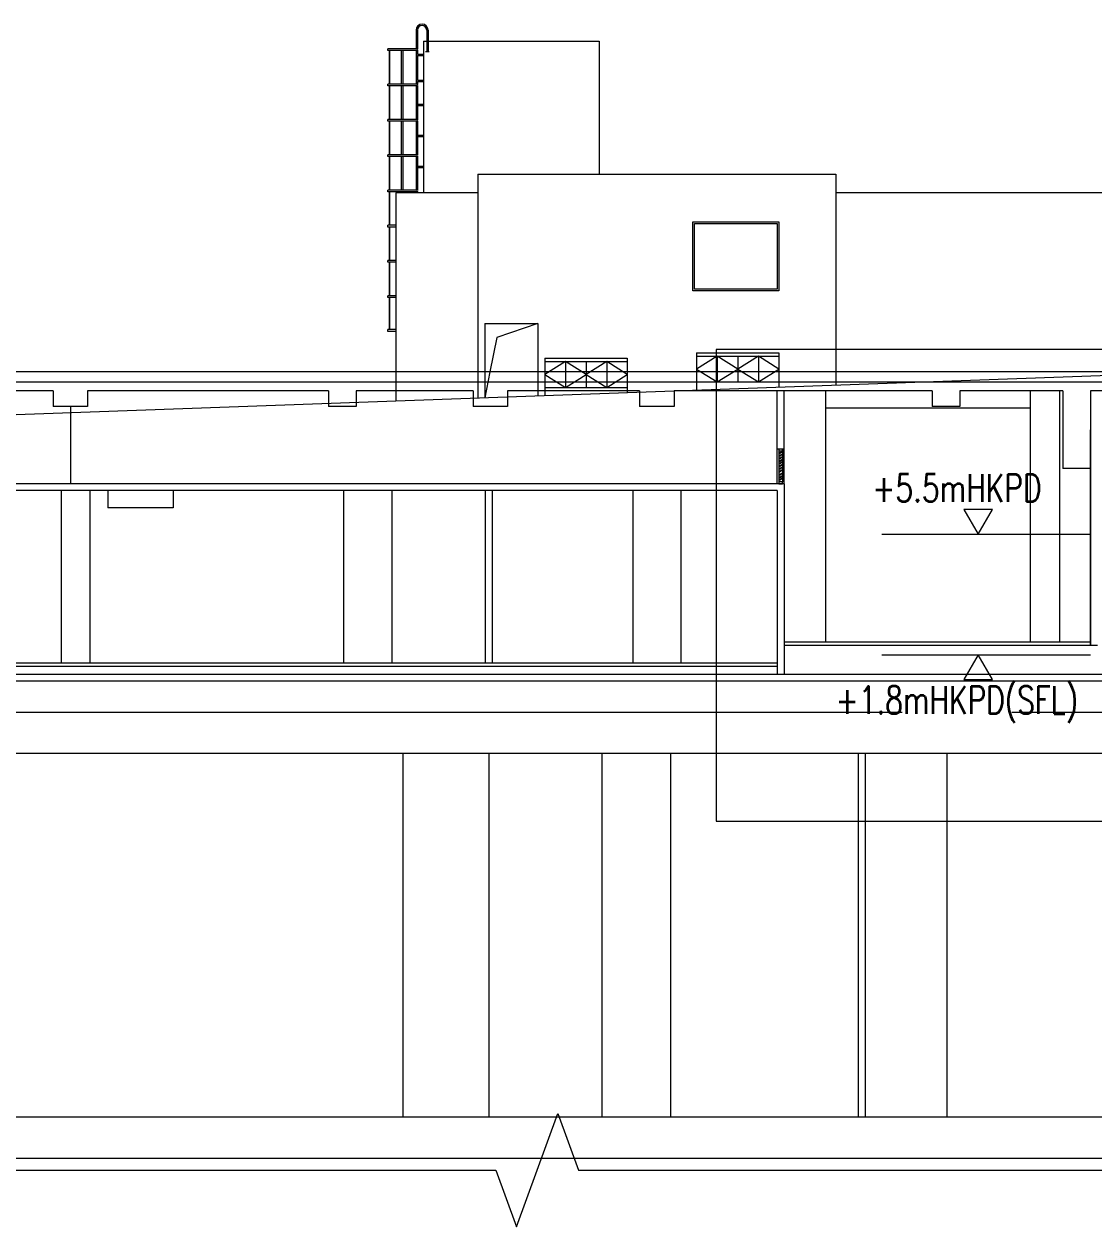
# Model space of a CAD drawing. Header units: millimetres. Extents: x 829698 to 839067, y 817400 to 823544.
# Drawn here: x 837695.8 to 838006.7, y 819007.3 to 819356.7 of the extents above; entities that cross this region are included whole.
import ezdxf

# ---------------------------------------------------------------- set-up
doc = ezdxf.new("R2010")
doc.units = ezdxf.units.MM
for name, color, linetype, lineweight in [('01-feature', 8, 'Continuous', 13), ('01-txt', 7, 'Continuous', 20), ('02-txt', 7, 'Continuous', 25)]:
    doc.layers.add(name, color=color, linetype=linetype, lineweight=lineweight)
doc.layers.add('viewport', color=2, linetype='Continuous', lineweight=20, plot=False)
doc.styles.add('ROMANS', font='romans.shx', dxfattribs={"width": 0.75})

msp = doc.modelspace()

# ---------------------------------------------------------------- linework, layer by layer
at = {"layer": '01-feature', "color": 8}
for p, q in [((837809.708, 819354.949), (837809.708, 819349.499)), ((837810.108, 819354.949), (837810.108, 819349.399)), ((837812.808, 819354.949), (837812.808, 819348.759)), ((837813.208, 819354.949), (837813.208, 819348.759)), ((837801.508, 819348.999), (837801.508, 819349.499)), ((837809.908, 819349.499), (837801.508, 819349.499)), ((837809.908, 819348.999), (837801.508, 819348.999)), ((837802.016, 819339.249), (837802.016, 819348.999)), ((837802.117, 819339.249), (837802.117, 819348.999)), ((837805.458, 819339.249), (837805.458, 819348.999)), ((837805.958, 819339.249), (837805.958, 819348.999)), ((837809.708, 819348.999), (837809.708, 819339.249)), ((837810.108, 819349.099), (837810.108, 819347.949)), ((837810.108, 819348.999), (837810.108, 819347.949)), ((837810.108, 819347.949), (837811.848, 819347.949)), ((837811.848, 819348.249), (837811.908, 819348.249)), ((837811.848, 819348.249), (837811.848, 819347.249)), ((837812.508, 819348.759), (837813.508, 819348.759)), ((837812.508, 819348.759), (837812.508, 819348.699)), ((837813.508, 819348.759), (837813.508, 819348.699)), ((837810.108, 819347.549), (837811.848, 819347.549)), ((837810.108, 819347.549), (837810.108, 819340.449)), ((837811.848, 819347.249), (837811.908, 819347.249)), ((837801.508, 819338.749), (837801.508, 819339.249)), ((837809.908, 819339.249), (837801.508, 819339.249)), ((837809.908, 819338.749), (837801.508, 819338.749)), ((837802.016, 819328.999), (837802.016, 819338.749)), ((837802.117, 819328.999), (837802.117, 819338.749)), ((837805.458, 819328.999), (837805.458, 819338.749)), ((837805.958, 819328.999), (837805.958, 819338.749)), ((837809.708, 819338.749), (837809.708, 819328.999)), ((837810.108, 819340.449), (837811.848, 819340.449)), ((837810.108, 819340.049), (837810.108, 819339.149)), ((837810.108, 819340.049), (837811.848, 819340.049)), ((837810.108, 819338.849), (837810.108, 819328.899)), ((837811.848, 819340.749), (837811.908, 819340.749)), ((837811.848, 819340.749), (837811.848, 819339.749)), ((837811.848, 819339.749), (837811.908, 819339.749)), ((837810.108, 819333.399), (837811.848, 819333.399)), ((837810.108, 819332.999), (837811.848, 819332.999)), ((837811.848, 819333.699), (837811.908, 819333.699)), ((837811.848, 819333.699), (837811.848, 819332.699)), ((837811.848, 819332.699), (837811.908, 819332.699)), ((837801.508, 819328.499), (837801.508, 819328.999)), ((837809.908, 819328.999), (837801.508, 819328.999)), ((837809.908, 819328.499), (837801.508, 819328.499)), ((837802.016, 819318.749), (837802.016, 819328.499)), ((837802.117, 819318.749), (837802.117, 819328.499)), ((837805.458, 819318.749), (837805.458, 819328.499)), ((837805.958, 819318.749), (837805.958, 819328.499)), ((837809.708, 819328.499), (837809.708, 819318.749)), ((837810.108, 819328.599), (837810.108, 819318.649)), ((837810.108, 819324.399), (837811.848, 819324.399)), ((837810.108, 819323.999), (837811.848, 819323.999)), ((837811.848, 819324.699), (837811.908, 819324.699)), ((837811.848, 819324.699), (837811.848, 819323.699)), ((837811.848, 819323.699), (837811.908, 819323.699)), ((837801.508, 819318.249), (837801.508, 819318.749)), ((837809.908, 819318.749), (837801.508, 819318.749)), ((837809.908, 819318.249), (837801.508, 819318.249)), ((837802.016, 819308.499), (837802.016, 819318.249)), ((837802.117, 819308.499), (837802.117, 819318.249)), ((837805.458, 819308.499), (837805.458, 819318.249)), ((837805.958, 819308.499), (837805.958, 819318.249)), ((837809.708, 819318.249), (837809.708, 819308.499)), ((837810.108, 819318.349), (837810.108, 819308.399)), ((837810.108, 819315.399), (837811.848, 819315.399)), ((837810.108, 819314.999), (837811.848, 819314.999)), ((837811.848, 819315.699), (837811.908, 819315.699)), ((837811.848, 819315.699), (837811.848, 819314.699)), ((837811.848, 819314.699), (837811.908, 819314.699)), ((837801.508, 819307.999), (837801.508, 819308.499)), ((837809.908, 819308.499), (837801.508, 819308.499)), ((837809.908, 819307.999), (837801.508, 819307.999)), ((837802.016, 819298.249), (837802.016, 819307.999)), ((837802.117, 819298.249), (837802.117, 819307.999)), ((837805.458, 819307.699), (837805.458, 819307.999)), ((837805.958, 819307.699), (837805.958, 819307.999)), ((837809.708, 819307.999), (837809.708, 819307.699)), ((837810.108, 819308.099), (837810.108, 819307.699)), ((837801.508, 819297.749), (837801.508, 819298.249)), ((837803.807, 819298.249), (837801.508, 819298.249)), ((837803.807, 819297.749), (837801.508, 819297.749)), ((837802.016, 819287.999), (837802.016, 819297.749)), ((837802.117, 819287.999), (837802.117, 819297.749)), ((837801.508, 819287.499), (837801.508, 819287.999)), ((837803.807, 819287.999), (837801.508, 819287.999)), ((837803.807, 819287.499), (837801.508, 819287.499)), ((837802.016, 819277.749), (837802.016, 819287.499)), ((837802.117, 819277.749), (837802.117, 819287.499)), ((837801.508, 819277.249), (837801.508, 819277.749)), ((837803.807, 819277.749), (837801.508, 819277.749)), ((837803.807, 819277.249), (837801.508, 819277.249)), ((837802.016, 819267.949), (837802.016, 819277.249)), ((837802.117, 819267.949), (837802.117, 819277.249)), ((837801.508, 819267.449), (837801.508, 819267.949)), ((837803.807, 819267.949), (837801.508, 819267.949)), ((837803.807, 819267.449), (837801.508, 819267.449))]:
    msp.add_line(p, q, dxfattribs=at)
at = {"layer": '01-feature'}
for p, q in [((837811.908, 819351.699), (837811.908, 819307.699)), ((837811.908, 819351.699), (837862.891, 819351.699)), ((837862.891, 819351.699), (837862.891, 819313.099)), ((837827.657, 819313.099), (837827.657, 819255.699)), ((837827.657, 819313.099), (837931.657, 819313.099)), ((837931.657, 819313.099), (837931.657, 819255.699)), ((837803.807, 819307.699), (837803.807, 819255.699)), ((837827.657, 819307.699), (837803.807, 819307.699)), ((838011.157, 819307.699), (837931.657, 819307.699)), ((837829.657, 819269.732), (837845.094, 819269.732)), ((837829.657, 819269.732), (837829.657, 819255.699)), ((837845.094, 819269.732), (837845.094, 819255.699)), ((837891.157, 819261.25), (837915.157, 819261.25)), ((837891.157, 819261.25), (837891.157, 819255.699)), ((837915.157, 819261.25), (837915.157, 819255.699)), ((837847.094, 819259.666), (837871.094, 819259.666)), ((837847.094, 819259.666), (837847.094, 819255.699)), ((837847.094, 819258.666), (837871.094, 819258.666)), ((837847.094, 819258.666), (837847.094, 819255.699)), ((837853.094, 819258.666), (837853.094, 819255.699)), ((837859.094, 819258.666), (837859.094, 819255.699)), ((837865.094, 819258.666), (837865.094, 819255.699)), ((837871.094, 819259.666), (837871.094, 819255.699)), ((837891.157, 819260.25), (837915.157, 819260.25)), ((837891.157, 819260.25), (837891.157, 819255.699)), ((837897.157, 819260.25), (837897.157, 819255.699)), ((837903.157, 819260.25), (837903.157, 819255.699)), ((837909.157, 819260.25), (837909.157, 819255.699)), ((837329.407, 819230.199), (838011.157, 819254.699)), ((838014.833, 819255.699), (837573.366, 819255.699)), ((837803.807, 819255.699), (837803.807, 819247.248)), ((837827.657, 819255.699), (837827.657, 819248.105)), ((837829.657, 819255.699), (837829.657, 819248.177)), ((837845.094, 819255.699), (837845.094, 819248.732)), ((837847.094, 819255.699), (837847.094, 819251.166)), ((837847.094, 819255.699), (837847.094, 819248.804)), ((837853.094, 819255.699), (837853.094, 819251.166)), ((837859.094, 819255.699), (837859.094, 819251.166)), ((837865.094, 819255.699), (837865.094, 819251.166)), ((837871.094, 819255.699), (837871.094, 819249.666)), ((837891.157, 819255.699), (837891.157, 819250.387)), ((837897.157, 819255.699), (837897.157, 819252.75)), ((837903.157, 819255.699), (837903.157, 819252.75)), ((837909.157, 819255.699), (837909.157, 819252.75)), ((837915.157, 819255.699), (837915.157, 819251.25)), ((837931.657, 819255.699), (837931.657, 819251.842)), ((838051.657, 819252.699), (837573.366, 819252.699)), ((837704.261, 819250.199), (837619.157, 819250.199)), ((837704.261, 819250.199), (837704.261, 819245.599)), ((837784.307, 819250.199), (837714.261, 819250.199)), ((837714.261, 819250.199), (837714.261, 819245.599)), ((837784.307, 819250.199), (837784.307, 819245.599)), ((837826.307, 819250.199), (837792.307, 819250.199)), ((837792.307, 819250.199), (837792.307, 819245.599)), ((837826.307, 819250.199), (837826.307, 819245.599)), ((837874.657, 819250.199), (837836.307, 819250.199)), ((837836.307, 819250.199), (837836.307, 819245.599)), ((837847.094, 819251.166), (837871.094, 819251.166)), ((837874.657, 819250.199), (837874.657, 819245.599)), ((837959.657, 819250.199), (837884.657, 819250.199)), ((837884.657, 819250.199), (837884.657, 819245.599)), ((837891.157, 819252.75), (837915.157, 819252.75)), ((837914.657, 819233.199), (837914.657, 819250.199)), ((837916.657, 819233.199), (837916.657, 819250.199)), ((837928.657, 819250.199), (837928.657, 819177.279)), ((837959.657, 819250.199), (837959.657, 819245.599)), ((837997.657, 819250.199), (837967.657, 819250.199)), ((837967.657, 819250.199), (837967.657, 819245.599)), ((837988.157, 819250.199), (837988.157, 819177.279)), ((837996.657, 819250.199), (837996.657, 819177.279)), ((837997.657, 819250.199), (837997.657, 819227.599)), ((838031.157, 819250.199), (838005.657, 819250.199)), ((838005.657, 819250.199), (838005.657, 819227.599)), ((837714.261, 819245.599), (837704.261, 819245.599)), ((837709.31, 819245.599), (837709.31, 819223.199)), ((837792.307, 819245.599), (837784.307, 819245.599)), ((837836.307, 819245.599), (837826.307, 819245.599)), ((837884.657, 819245.599), (837874.657, 819245.599)), ((837988.157, 819245.099), (837928.657, 819245.099)), ((837967.657, 819245.599), (837959.657, 819245.599)), ((838005.657, 819238.799), (838005.657, 819176.279)), ((837914.657, 819223.199), (837914.657, 819233.199)), ((837916.657, 819233.199), (837914.657, 819233.199)), ((837915.157, 819233.199), (837915.157, 819223.699)), ((837916.157, 819233.199), (837916.157, 819223.699)), ((837916.657, 819223.199), (837916.657, 819233.199)), ((838005.658, 819227.599), (837997.657, 819227.599)), ((837916.657, 819223.199), (837660.661, 819223.199)), ((837916.657, 819223.199), (837916.657, 819167.749)), ((837914.657, 819221.199), (837657.172, 819221.199)), ((837706.657, 819221.199), (837706.657, 819171.199)), ((837714.98, 819221.199), (837714.98, 819171.199)), ((837720.145, 819221.199), (837720.145, 819216.199)), ((837739.137, 819221.199), (837739.137, 819216.199)), ((837788.657, 819221.199), (837788.657, 819171.199)), ((837802.657, 819221.199), (837802.657, 819171.199)), ((837829.807, 819221.199), (837829.807, 819171.199)), ((837831.807, 819221.199), (837831.807, 819171.199)), ((837872.657, 819221.199), (837872.657, 819171.199)), ((837886.657, 819221.199), (837886.657, 819171.199)), ((837914.657, 819221.199), (837914.657, 819167.749)), ((837739.137, 819216.199), (837720.145, 819216.199)), ((837916.657, 819177.279), (838005.658, 819177.279)), ((837916.657, 819176.279), (838007.658, 819176.279)), ((837573.366, 819171.199), (837914.657, 819171.199)), ((837573.366, 819170.199), (837914.657, 819170.199)), ((838209.657, 819167.749), (837573.366, 819167.749)), ((838166.551, 819165.849), (837573.366, 819165.849)), ((837573.366, 819156.849), (838030.638, 819156.849)), ((838151.327, 819144.849), (837573.366, 819144.849)), ((837805.857, 819144.849), (837805.857, 819039.199)), ((837830.857, 819144.849), (837830.857, 819039.199)), ((837863.657, 819144.849), (837863.657, 819039.199)), ((837883.657, 819144.849), (837883.657, 819039.199)), ((837938.198, 819144.849), (837938.198, 819039.199)), ((837940.21, 819144.849), (837940.21, 819039.199)), ((837963.897, 819144.849), (837963.897, 819039.199)), ((838151.327, 819039.199), (837573.366, 819039.199)), ((838151.327, 819027.199), (837573.366, 819027.199))]:
    msp.add_line(p, q, dxfattribs=at)
for points in [[(837915.157, 819279.229), (837890.157, 819279.229), (837890.157, 819299.229), (837915.157, 819299.229)], [(837914.657, 819279.729), (837890.657, 819279.729), (837890.657, 819298.729), (837914.657, 819298.729)], [(837915.157, 819232.699), (837916.157, 819232.699), (837916.157, 819233.199), (837915.157, 819233.199)], [(837915.274, 819231.929), (837916.14, 819232.429), (837916.09, 819232.516), (837915.224, 819232.016)], [(837915.274, 819231.179), (837916.14, 819231.679), (837916.09, 819231.766), (837915.224, 819231.266)], [(837915.274, 819230.429), (837916.14, 819230.929), (837916.09, 819231.016), (837915.224, 819230.516)], [(837915.274, 819229.679), (837916.14, 819230.179), (837916.09, 819230.266), (837915.224, 819229.766)], [(837915.274, 819228.929), (837916.14, 819229.429), (837916.09, 819229.516), (837915.224, 819229.016)], [(837915.274, 819228.179), (837916.14, 819228.679), (837916.09, 819228.766), (837915.224, 819228.266)], [(837915.274, 819227.429), (837916.14, 819227.929), (837916.09, 819228.016), (837915.224, 819227.516)], [(837915.274, 819226.679), (837916.14, 819227.179), (837916.09, 819227.266), (837915.224, 819226.766)], [(837915.274, 819225.679), (837916.14, 819226.179), (837916.09, 819226.266), (837915.224, 819225.766)], [(837915.157, 819223.199), (837916.157, 819223.199), (837916.157, 819223.699), (837915.157, 819223.699)], [(837915.274, 819224.929), (837916.14, 819225.429), (837916.09, 819225.516), (837915.224, 819225.016)], [(837915.274, 819224.179), (837916.14, 819224.679), (837916.09, 819224.766), (837915.224, 819224.266)]]:
    msp.add_lwpolyline(points, close=True, dxfattribs=at)
for points in [[(837845.094, 819269.732), (837833.196, 819265.641), (837831.182, 819255.699)], [(837853.094, 819258.666), (837847.094, 819254.916), (837853.094, 819251.166), (837859.094, 819254.916), (837853.094, 819258.666)], [(837865.094, 819258.666), (837859.094, 819254.916), (837865.094, 819251.166), (837871.094, 819254.916), (837865.094, 819258.666)], [(837897.157, 819260.25), (837891.157, 819256.5), (837897.157, 819252.75), (837903.157, 819256.5), (837897.157, 819260.25)], [(837909.157, 819260.25), (837903.157, 819256.5), (837909.157, 819252.75), (837915.157, 819256.5), (837909.157, 819260.25)], [(837831.182, 819255.699), (837829.657, 819248.177)], [(838005.658, 819176.279), (838005.658, 819238.799)], [(837178.275, 819023.814), (837832.895, 819023.814), (837838.895, 819007.329), (837850.895, 819040.298), (837856.895, 819023.814), (838608.496, 819023.814)]]:
    msp.add_lwpolyline(points, dxfattribs=at)
at = {"layer": '01-feature', "color": 8}
for centre, radius, start, end in [((837811.458, 819354.949), 1.75, 0, 180), ((837811.458, 819354.949), 1.35, 0, 180), ((837809.908, 819349.249), 0.25, 270, 90), ((837809.908, 819338.999), 0.25, 270, 90), ((837809.908, 819328.749), 0.25, 270, 90), ((837809.908, 819318.499), 0.25, 270, 90), ((837809.908, 819308.249), 0.25, 270, 90)]:
    msp.add_arc(centre, radius, start, end, dxfattribs=at)
at = {"layer": '01-txt', "ltscale": 4}
for p, q in [((837944.991, 819208.499), (838005.657, 819208.499)), ((837944.991, 819173.499), (838005.657, 819173.499))]:
    msp.add_line(p, q, dxfattribs=at)
at = {"layer": '02-txt', "lineweight": 20}
for points in [[(837973.021, 819208.499), (837977.178, 819215.699), (837968.864, 819215.699)], [(837973.021, 819173.499), (837968.864, 819166.299), (837977.178, 819166.299)]]:
    msp.add_lwpolyline(points, close=True, dxfattribs=at)

# ---------------------------------------------------------------- next in the draw order: texts
at = {"layer": '01-txt', "lineweight": 20, "insert": (837966.842, 819164.405), "char_height": 8, "attachment_point": 2, "style": 'ROMANS', "bg_fill": 3, "box_fill_scale": 1.1, "bg_fill_color": 256, "bg_fill_transparency": 0}
msp.add_mtext_dynamic_manual_height_columns('+1.8mHKPD(SFL)', width=30.14192, gutter_width=12.5, heights=[0], dxfattribs=at)

# ---------------------------------------------------------------- next in the draw order: linework, layer by layer
at = {"layer": 'viewport', "ltscale": 4}
msp.add_lwpolyline([(837896.881, 819125.143), (838357.719, 819125.143), (838357.719, 819262.134), (837896.881, 819262.134)], close=True, dxfattribs=at)

# ---------------------------------------------------------------- next in the draw order: texts
at = {"layer": '01-txt', "lineweight": 20, "insert": (837966.842, 819225.957), "char_height": 8, "attachment_point": 2, "style": 'ROMANS', "bg_fill": 3, "box_fill_scale": 1.1, "bg_fill_color": 256, "bg_fill_transparency": 0}
msp.add_mtext_dynamic_manual_height_columns('+5.5mHKPD', width=30.14192, gutter_width=12.5, heights=[0], dxfattribs=at)

doc.saveas('drawing.dxf')
